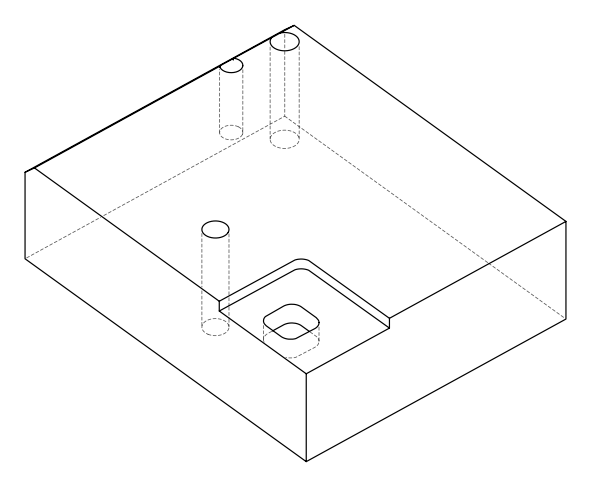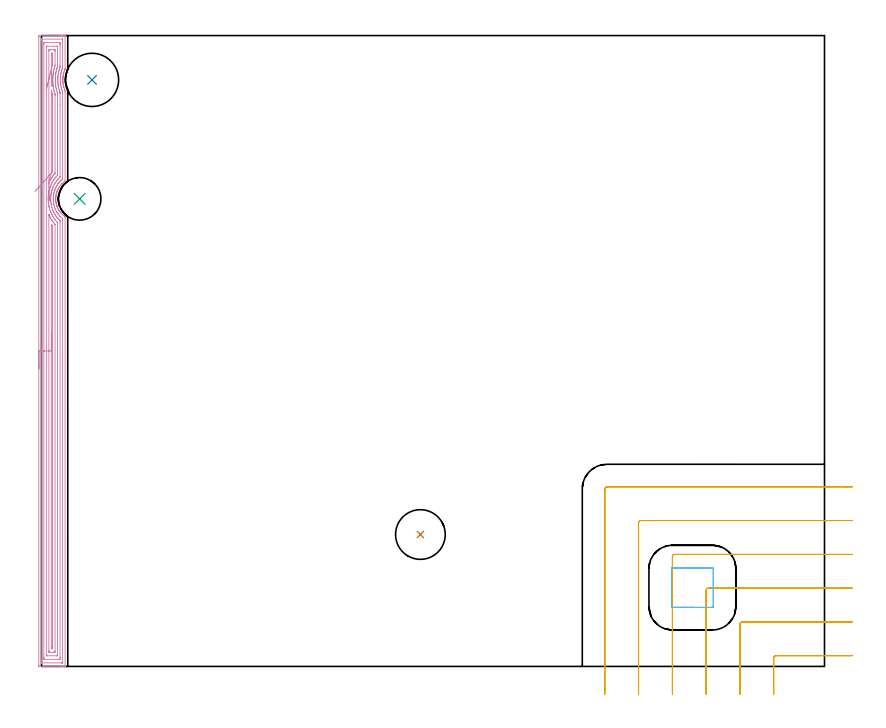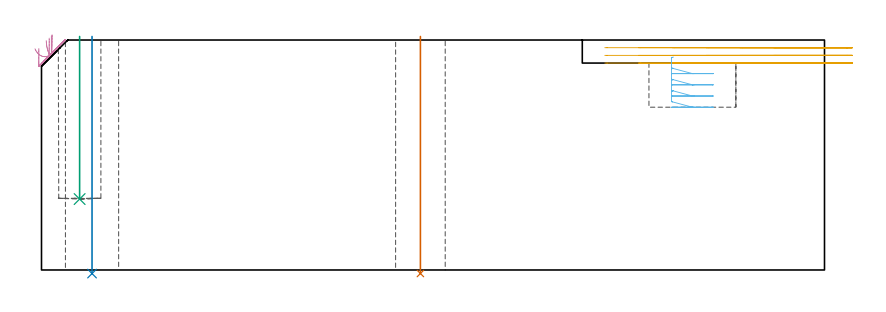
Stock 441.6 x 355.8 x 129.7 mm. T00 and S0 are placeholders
(PLAN: 6 operations, 4 tool changes, 26.3 min)
(1 INDEXABLE_INSERT_DRILL_THROUGH_HOLE_FROM_SOLID | STEP1HOLE | NXT0302_027 | 0.54 min | 79789 mm3)
(2 INDEXABLE_INSERT_DRILL_THROUGH_HOLE_FROM_SOLID_1 | STEP1HOLE_1 | NXT0302_031 | 0.54 min | 91604 mm3)
(3 INDEXABLE_INSERT_DRILL_BLIND_HOLE_FROM_SOLID | STEP1POCKET | NXT0302_019 | 0.37 min | 40406 mm3)
(4 AREA_MILL | FG_CHAMFER_SURFACE | UGT0205_001 | 17.23 min | 38785 mm3)
(5 MILL_CORNER_NOTCH_RECTANGULAR | CORNER_NOTCH_RECTANGULAR | UGT0201_109 | Follow Part, ap 6.35, ae 75% | 6.27 min | 201922 mm3)
(6 MILL_RECTANGULAR_POCKET | POCKET_RECTANGULAR_STRAIGHT | UGT0201_109 | Follow Part, ap 6.35, ae 75% | 1.33 min | 54475 mm3)
(TOOL NXT0302_027 | Index. Insert Drill 28mm [880-D2800L32-05] | D28 PA176 FL140 Z2)
(TOOL NXT0302_031 | Index. Insert Drill 30mm [880-D3000L32-05] | D30 PA176 FL150 Z2)
(TOOL NXT0302_019 | Index. Insert Drill 24mm [880-D2400L25-05] | D24 PA176 FL120 Z2)
(TOOL UGT0205_001 | Chamfer Mill 20 x 3 x 45 deg. | D20 FL50 Z2)
(TOOL UGT0201_109 | End Mill 25.4 mm | D25.4 FL25 Z2)
(OP 1 INDEXABLE_INSERT_DRILL_THROUGH_HOLE_FROM_SOLID)
G17 G21 G94 G90
T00 M6
G54
G17 G0 G90 X213.7 Y74.4 S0 M3
G43 Z139.7 H1
G94 G81 G98 Z-1.989 F250. R131.7
G80
M5
M2
(OP 2 INDEXABLE_INSERT_DRILL_THROUGH_HOLE_FROM_SOLID_1)
G17 G21 G94 G90
T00 M6
G54
G17 G0 G90 X28.5 Y330.8 S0 M3
G43 Z139.7 H1
G94 G81 G98 Z-2.024 F250. R131.7
G80
M5
M2
(OP 3 INDEXABLE_INSERT_DRILL_BLIND_HOLE_FROM_SOLID)
G17 G21 G94 G90
T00 M6
G54
G17 G0 G90 X21.5 Y263.7 S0 M3
G43 Z139.7 H1
G94 G81 G98 Z40. F250. R131.7
G80
M5
M2
(OP 4 AREA_MILL)
G17 G21 G94 G90
T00 M6
G54
G17 G0 G90 X-1.5 Y167.9 S1061 M3
G43 Z139.7 H0
Z124.9
G94 G1 Y167.938 Z124.028 F250.
Y168.052 Z123.163
Y168.241 Z122.312
Y168.503 Z121.48
Y168.837 Z120.674
Y169.24 Z119.9
Y169.709 Z119.164
Y170.24 Z118.472
Y170.829 Z117.829
Y171.472 Z117.24
Y172.164 Z116.708
Y172.9 Z116.24
Y173.674 Z115.837
Y174.48 Z115.503
Y175.312 Z115.241
Y176.164 Z115.052
Y177.028 Z114.938
Y177.9 Z114.9
Y354.685
X-1.499 Y355.185 Z114.901
X-1.496 Y355.574 Z114.902
X-1.493 Y355.79 Z114.905
X-1.114 Y355.795 Z115.283
X-0.511 Y355.8 Z115.887
X10.284 Z126.678
X10.83 Z127.227
X11.161 Z127.557
X11.707 Z128.103
X12.037 Z128.432
X12.698 Z129.098
X13.009 Z129.409
X13.157 Y355.797 Z129.549
X13.298 Y355.79 Z129.689
X13.3 Y355.632 Z129.7
Y337.323
X13.294 Y336.907 Z129.692
X13.268 Y336.839 Z129.666
X13.202 Y336.679 Z129.601
X13.19 Y336.651 Z129.59
X13.105 Y336.43 Z129.5
X13.072 Y336.346 Z129.467
X12.749 Y335.453 Z129.148
X12.607 Y335.008 Z129.007
X12.487 Y334.561 Z128.884
X12.318 Y333.853 Z128.717
X12.31 Y333.816 Z128.708
X12.299 Y333.75 Z128.694
X12.283 Y333.668 Z128.679
X12.233 Y333.358 Z128.63
X12.155 Y332.857 Z128.548
X12.142 Y332.775 Z128.535
X12.084 Y332.329 Z128.481
X12.07 Y332.165 Z128.467
X12.056 Y331.964 Z128.448
X12.048 Y331.883 Z128.444
X12.047 Y331.873 Z128.443
X12.015 Y331.03 Z128.407
X12.016 Y330.942 Z128.408
X12.017 Y330.901 Z128.409
X12.015 Y330.899 Z128.41
X12.013 Z128.409
X12.029 Y330.178 Z128.418
Y330.097 Z128.421
X12.037 Y329.972 Z128.432
X12.06 Y329.67 Z128.455
X12.097 Y329.205 Z128.489
X12.15 Y328.798 Z128.545
X12.205 Y328.391 Z128.599
X12.215 Y328.312 Z128.611
X12.258 Y328.048 Z128.657
X12.309 Y327.784 Z128.709
X12.392 Y327.419 Z128.789
X12.501 Y326.972 Z128.901
X12.607 Y326.605 Z129.005
X12.629 Y326.527 Z129.028
X12.925 Y325.634 Z129.324
X13.059 Y325.276 Z129.458
X13.202 Y324.921 Z129.6
X13.245 Y324.819 Z129.643
X13.295 Y324.701 Z129.691
X13.3 Y323.925 Z129.7
Y273.911
X13.295 Y273.652 Z129.691
X12.788 Y273.281 Z129.186
X12.569 Y273.113 Z128.969
X12.381 Y272.968 Z128.781
X12.309 Y272.907 Z128.709
X11.858 Y272.502 Z128.255
X11.599 Y272.256 Z127.995
X11.459 Y272.125 Z127.857
X11.417 Y272.085 Z127.815
X11.009 Y271.634 Z127.407
X10.623 Y271.182 Z127.022
X10.576 Y271.123 Z126.974
X10.525 Y271.058 Z126.923
X10.245 Y270.677 Z126.643
X9.978 Y270.29 Z126.377
X9.632 Y269.735 Z126.03
X9.471 Y269.445 Z125.868
X9.444 Y269.397 Z125.841
X9.297 Y269.11 Z125.697
X9.218 Y268.953 Z125.617
X9.013 Y268.504 Z125.409
X8.894 Y268.214 Z125.291
X8.85 Y268.106 Z125.246
X8.823 Y268.04 Z125.22
X8.739 Y267.837 Z125.138
X8.684 Y267.682 Z125.084
X8.659 Y267.612 Z125.059
X8.598 Y267.419 Z124.998
X8.518 Y267.167 Z124.917
X8.393 Y266.719 Z124.791
X8.286 Y266.273 Z124.685
X8.224 Y265.963 Z124.623
X8.208 Y265.873 Z124.603
X8.198 Y265.826 Z124.594
X8.126 Y265.381 Z124.523
X8.078 Y264.98 Z124.473
X8.072 Y264.934 Z124.467
X8.033 Y264.488 Z124.431
X8.017 Y264.165 Z124.416
X8.016 Y264.14 Z124.414
X8.015 Y264.1 Z124.411
X8.012 Y264.041 Z124.409
X8.008 Y263.661 Z124.403
X8.007 Y263.605
Y263.595 Z124.402
X8.021 Y263.148 Z124.412
X8.047 Y262.702 Z124.445
X8.066 Y262.511 Z124.465
X8.092 Y262.256 Z124.491
X8.156 Y261.809 Z124.554
X8.228 Y261.407 Z124.627
X8.236 Y261.363 Z124.635
X8.335 Y260.916 Z124.733
X8.45 Y260.47 Z124.848
X8.585 Y260.023 Z124.983
X8.635 Y259.874 Z125.033
X8.721 Y259.621 Z125.115
X8.735 Y259.578 Z125.131
X8.778 Y259.465 Z125.177
X8.823 Y259.354 Z125.222
X8.896 Y259.174 Z125.291
X8.917 Y259.121 Z125.313
X9.105 Y258.685 Z125.504
X9.324 Y258.236 Z125.724
X9.558 Y257.792 Z125.958
X9.632 Y257.662 Z126.031
X9.802 Y257.388 Z126.2
X9.87 Y257.278 Z126.269
X9.992 Y257.092 Z126.39
X10.117 Y256.9 Z126.516
X10.203 Y256.78 Z126.602
X10.318 Y256.619 Z126.717
X10.524 Y256.343 Z126.924
X10.794 Y256.007 Z127.193
X11.049 Y255.715 Z127.449
X11.1 Y255.658 Z127.5
X11.416 Y255.318 Z127.816
X11.621 Y255.115 Z128.021
X11.82 Y254.93 Z128.22
X11.961 Y254.8 Z128.361
X12.309 Y254.496 Z128.708
X12.476 Y254.361 Z128.871
X12.596 Y254.262 Z128.995
X12.645 Y254.222 Z129.044
X12.835 Y254.079 Z129.235
X12.92 Y254.015 Z129.32
X13.2 Y253.816 Z129.599
X13.294 Y253.746 Z129.692
X13.3 Y253.369 Z129.7
Y0.168
X13.298 Y0.01 Z129.689
X13.157 Y0.003 Z129.549
X13.009 Y0. Z129.409
X12.698 Z129.098
X12.037 Z128.432
X10.83 Z127.227
X10.284 Z126.678
X-1.114 Z115.283
X-1.39 Y0.003 Z115.007
X-1.492 Y0.01 Z114.905
X-1.499 Y0.114 Z114.899
X-1.5 Y0.615 Z114.9
Y177.9
X-0.086 Z116.314
Y353.244
X-0.085 Y353.399 Z116.315
X-0.08 Y353.767 Z116.32
Y353.783
X-0.06 Y353.79 Z116.34
X0.009 Y353.795 Z116.409
X0.114 Y353.799 Z116.514
X0.246 Y353.8 Z116.646
X0.639 Z117.039
X11.644 Z128.044
X11.819 Y353.797 Z128.219
X11.85 Y353.795 Z128.25
X11.878 Y353.791 Z128.278
X11.879 Y353.751 Z128.279
X11.884 Y353.555 Z128.284
X11.885 Y353.399 Z128.285
X11.886 Y352.66 Z128.286
X11.885 Y338.371 Z128.285
Y338.216
X11.88 Y337.483 Z128.28
X11.828 Y337.323 Z128.228
X11.654 Y336.82 Z128.054
X11.52 Y336.43 Z127.92
X11.429 Y336.156 Z127.829
X11.237 Y335.536 Z127.637
X11.227 Y335.503 Z127.627
X11.219 Y335.477 Z127.619
X11.161 Y335.256 Z127.561
X11.043 Y334.763 Z127.443
X11.016 Y334.643 Z127.416
X10.945 Y334.307 Z127.345
X10.894 Y334.022 Z127.294
X10.849 Y333.75 Z127.249
X10.772 Y333.253 Z127.172
X10.719 Y332.857 Z127.119
X10.676 Y332.457 Z127.076
X10.64 Y331.964 Z127.04
X10.624 Y331.618 Z127.024
X10.604 Y331.071 Z127.004
X10.606 Y330.743 Z127.006
X10.616 Y330.178 Z127.016
X10.63 Y329.825 Z127.03
X10.672 Y329.285 Z127.072
X10.707 Y328.853 Z127.107
X10.769 Y328.391 Z127.169
X10.85 Y327.815 Z127.25
X10.905 Y327.498 Z127.305
X11.074 Y326.694 Z127.474
X11.095 Y326.605 Z127.495
X11.161 Y326.343 Z127.561
X11.344 Y325.712 Z127.744
X11.429 Y325.438 Z127.829
X11.635 Y324.819 Z128.035
X11.879 Y324.087 Z128.279
X11.886 Y323.033 Z128.286
Y275.697
X11.883 Y274.961 Z128.283
X11.88 Y274.883 Z128.28
X11.878 Y274.869 Z128.278
X11.862 Y274.853 Z128.262
X11.809 Y274.804 Z128.209
X11.458 Y274.501 Z127.858
X11.161 Y274.24 Z127.561
X10.991 Y274.084 Z127.391
X10.807 Y273.911 Z127.207
X10.544 Y273.646 Z126.944
X10.284 Y273.366 Z126.684
X10.121 Y273.184 Z126.521
X9.976 Y273.018 Z126.376
X9.714 Y272.702 Z126.114
X9.407 Y272.309 Z125.807
X9.329 Y272.204 Z125.729
X9.272 Y272.125 Z125.672
X8.969 Y271.678 Z125.369
X8.68 Y271.231 Z125.08
X8.643 Y271.174 Z125.043
X8.622 Y271.138 Z125.022
X8.53 Y270.981 Z124.93
X8.305 Y270.568 Z124.705
X8.187 Y270.338 Z124.587
X8.009 Y269.976 Z124.409
X7.77 Y269.445 Z124.17
X7.654 Y269.172 Z124.054
X7.481 Y268.728 Z123.881
X7.418 Y268.552 Z123.818
X7.297 Y268.189 Z123.697
X7.142 Y267.659 Z123.542
X7.062 Y267.369 Z123.462
X6.917 Y266.766 Z123.317
X6.903 Y266.702 Z123.303
X6.892 Y266.648 Z123.292
X6.777 Y266.017 Z123.177
X6.757 Y265.893 Z123.157
X6.754 Y265.873 Z123.154
X6.665 Y265.094 Z123.065
X6.655 Y264.98 Z123.055
X6.61 Y264.256 Z123.01
X6.603 Y264.086 Z123.003
X6.602 Y263.371 Z123.002
X6.607 Y263.193 Z123.007
X6.651 Y262.429 Z123.051
X6.662 Y262.3 Z123.062
X6.708 Y261.894 Z123.108
X6.769 Y261.415 Z123.169
X6.777 Y261.363 Z123.177
X6.944 Y260.514 Z123.344
X6.963 Y260.419 Z123.363
X6.993 Y260.294 Z123.393
X7.175 Y259.621 Z123.575
X7.356 Y259.03 Z123.756
X7.46 Y258.728 Z123.86
X7.654 Y258.226 Z124.054
X7.82 Y257.835 Z124.22
X7.954 Y257.528 Z124.354
X8.251 Y256.942 Z124.651
X8.53 Y256.422 Z124.93
X8.76 Y256.048 Z125.16
X9.21 Y255.356 Z125.61
X9.355 Y255.155 Z125.755
X9.407 Y255.087 Z125.807
X9.768 Y254.632 Z126.168
X10.079 Y254.262 Z126.479
X10.284 Y254.034 Z126.684
X10.601 Y253.696 Z127.001
X10.932 Y253.369 Z127.332
X11.161 Y253.16 Z127.561
X11.83 Y252.566 Z128.23
X11.879 Y252.52 Z128.279
X11.886 Y251.583 Z128.286
X11.885 Y2.556 Z128.285
Y2.401
X11.88 Y2.033 Z128.28
X11.879 Y2.017 Z128.279
X11.859 Y2.01 Z128.259
X11.79 Y2.005 Z128.19
X11.686 Y2.002 Z128.086
X11.554 Y2. Z127.954
X11.161 Z127.561
X0.156 Z116.556
X-0.019 Y2.003 Z116.381
X-0.05 Y2.005 Z116.35
X-0.078 Y2.009 Z116.322
X-0.08 Y2.049 Z116.32
X-0.084 Y2.245 Z116.316
X-0.085 Y2.401 Z116.315
X-0.086 Y3.14 Z116.314
Y177.9
X1.328 Z117.728
X1.329 Y350.72 Z117.729
Y350.91
X1.335 Y351.613 Z117.735
X1.339 Y351.793 Z117.739
X2.393 Y351.8 Z118.793
X10.101 Y351.799 Z126.501
X10.284 Y351.795 Z126.684
X10.461 Y351.79 Z126.861
X10.466 Y351.613 Z126.866
X10.469 Y351.424 Z126.869
X10.471 Y350.72 Z126.871
Y350.528
Y338.918
X10.47 Y338.216 Z126.87
X10.467 Y338.029 Z126.867
X10.465 Y337.963 Z126.865
X10.442 Y337.885 Z126.842
X10.249 Y337.323 Z126.649
X10.046 Y336.672 Z126.446
X9.974 Y336.43 Z126.374
X9.848 Y335.98 Z126.248
X9.74 Y335.536 Z126.14
X9.676 Y335.262 Z126.076
X9.546 Y334.643 Z125.946
X9.523 Y334.525 Z125.923
X9.395 Y333.75 Z125.795
X9.298 Y332.968 Z125.698
X9.287 Y332.857 Z125.687
X9.231 Y332.143 Z125.631
X9.221 Y331.964 Z125.621
X9.195 Y331.287 Z125.595
X9.19 Y331.071 Z125.59
X9.195 Y330.393 Z125.595
X9.201 Y330.178 Z125.601
X9.234 Y329.461 Z125.634
X9.246 Y329.285 Z125.646
X9.314 Y328.486 Z125.714
X9.325 Y328.391 Z125.725
X9.407 Y327.775 Z125.807
X9.446 Y327.498 Z125.846
X9.453 Y327.451 Z125.853
X9.537 Y326.992 Z125.937
X9.616 Y326.605 Z126.016
X9.675 Y326.332 Z126.075
X9.824 Y325.712 Z126.224
X9.985 Y325.123 Z126.385
X10.079 Y324.819 Z126.479
X10.284 Y324.179 Z126.684
X10.368 Y323.926 Z126.768
X10.41 Y323.797 Z126.81
X10.452 Y323.655 Z126.852
X10.464 Y323.558 Z126.864
X10.467 Y323.384 Z126.867
X10.471 Y323.033 Z126.871
X10.472 Y316.558 Z126.872
X10.471 Y276.4 Z126.871
X10.468 Y276.208 Z126.868
X10.465 Y276.081 Z126.865
X10.46 Y275.998 Z126.86
X10.218 Y275.764 Z126.618
X10.149 Y275.697 Z126.549
X9.773 Y275.324 Z126.173
X9.407 Y274.938 Z125.807
X9.344 Y274.869 Z125.744
X9.286 Y274.804 Z125.686
X8.937 Y274.389 Z125.337
X8.53 Y273.891 Z124.93
X8.171 Y273.384 Z124.571
X7.917 Y273.018 Z124.317
X7.812 Y272.857 Z124.212
X7.654 Y272.606 Z124.054
X7.474 Y272.307 Z123.874
X7.369 Y272.125 Z123.769
X7.157 Y271.737 Z123.557
X6.898 Y271.231 Z123.298
X6.858 Y271.149 Z123.258
X6.777 Y270.977 Z123.177
X6.583 Y270.536 Z122.983
X6.5 Y270.338 Z122.9
X6.326 Y269.904 Z122.726
X6.153 Y269.445 Z122.553
X6.089 Y269.253 Z122.489
X5.9 Y268.666 Z122.3
X5.874 Y268.579 Z122.274
X5.867 Y268.552 Z122.267
X5.69 Y267.873 Z122.09
X5.641 Y267.659 Z122.041
X5.528 Y267.145 Z121.928
X5.459 Y266.766 Z121.859
X5.393 Y266.389 Z121.793
X5.326 Y265.873 Z121.726
X5.292 Y265.599 Z121.692
X5.236 Y264.98 Z121.636
X5.222 Y264.777 Z121.622
X5.189 Y264.086 Z121.589
X5.187 Y263.92 Z121.587
X5.192 Y263.193 Z121.592
X5.198 Y263.016 Z121.598
X5.24 Y262.3 Z121.64
X5.261 Y262.058 Z121.661
X5.335 Y261.407 Z121.735
X5.387 Y261.036 Z121.787
X5.482 Y260.514 Z121.882
X5.595 Y259.931 Z121.995
X5.665 Y259.621 Z122.065
X5.9 Y258.73 Z122.3
X6.195 Y257.835 Z122.595
X6.381 Y257.344 Z122.781
X6.552 Y256.942 Z122.952
X6.777 Y256.431 Z123.177
X6.962 Y256.048 Z123.362
X7.156 Y255.662 Z123.556
X7.436 Y255.155 Z123.836
X7.654 Y254.8 Z124.054
X8.003 Y254.262 Z124.403
X8.217 Y253.945 Z124.617
X8.53 Y253.516 Z124.93
X8.644 Y253.369 Z125.044
X9.191 Y252.696 Z125.591
X9.387 Y252.476 Z125.787
X9.407 Y252.455 Z125.807
X9.83 Y252.018 Z126.23
X10.272 Y251.583 Z126.672
X10.284 Y251.572 Z126.684
X10.403 Y251.461 Z126.803
X10.44 Y251.424 Z126.84
X10.464 Y251.399 Z126.864
X10.47 Y250.69 Z126.87
X10.471 Y250.499 Z126.871
Y5.08
X10.47 Y4.89 Z126.87
X10.464 Y4.187 Z126.864
X10.461 Y4.007 Z126.861
X9.407 Y4. Z125.807
X1.699 Y4.001 Z118.099
X1.516 Y4.005 Z117.916
X1.339 Y4.01 Z117.739
X1.334 Y4.187 Z117.734
X1.331 Y4.376 Z117.731
X1.329 Y5.08 Z117.729
X1.328 Y5.272 Z117.728
Y177.9
X2.743 Z119.143
Y348.933
X2.744 Y349.469 Z119.144
X2.746 Y349.649 Z119.146
X2.749 Y349.783 Z119.149
X2.845 Y349.79 Z119.245
X3.27 Y349.799 Z119.67
X3.296 Y349.8 Z119.696
X6.777 Z123.177
X8.556 Z124.956
X8.953 Y349.792 Z125.353
X9.046 Y349.79 Z125.446
X9.051 Y349.729 Z125.451
X9.054 Y349.662 Z125.454
X9.057 Y349.29 Z125.457
Y339.466
X9.055 Y339.109 Z125.455
X9.051 Y338.579 Z125.451
X9.041 Y338.401 Z125.441
X8.872 Y337.867 Z125.272
X8.702 Y337.323 Z125.102
X8.662 Y337.188 Z125.062
X8.53 Y336.726 Z124.93
X8.471 Y336.49 Z124.871
X8.456 Y336.43 Z124.856
X8.306 Y335.765 Z124.706
X8.258 Y335.536 Z124.658
X8.157 Y335.024 Z124.557
X8.093 Y334.643 Z124.493
X8.033 Y334.257 Z124.433
X7.963 Y333.75 Z124.363
X7.928 Y333.471 Z124.328
X7.865 Y332.857 Z124.265
X7.848 Y332.659 Z124.248
X7.804 Y331.964 Z124.204
X7.797 Y331.818 Z124.197
X7.774 Y331.071 Z124.174
X7.773 Y330.949 Z124.173
X7.783 Y330.178 Z124.183
X7.787 Y330.042 Z124.187
X7.826 Y329.285 Z124.226
X7.838 Y329.097 Z124.238
X7.9 Y328.391 Z124.3
X7.928 Y328.112 Z124.328
X8.009 Y327.498 Z124.409
X8.07 Y327.074 Z124.47
X8.148 Y326.605 Z124.548
X8.274 Y325.973 Z124.674
X8.333 Y325.712 Z124.733
X8.53 Y324.874 Z124.93
X8.545 Y324.819 Z124.945
X8.551 Y324.797 Z124.951
X8.813 Y323.926 Z125.213
X8.946 Y323.502 Z125.346
X9.035 Y323.217 Z125.435
X9.05 Y323.164 Z125.45
X9.053 Y323.121 Z125.453
X9.055 Y323.033 Z125.455
X9.057 Y322.496 Z125.457
Y322.14
Y277.84
X9.055 Y277.483 Z125.455
X9.053 Y277.215 Z125.453
X9.05 Y277.085 Z125.45
X8.991 Y277.014 Z125.391
X8.53 Y276.508 Z124.93
X8.16 Y276.074 Z124.56
X7.841 Y275.697 Z124.241
X7.757 Y275.592 Z124.157
X7.654 Y275.458 Z124.054
X7.174 Y274.804 Z123.574
X7.01 Y274.567 Z123.41
X6.777 Y274.219 Z123.177
X6.657 Y274.032 Z123.057
X6.582 Y273.911 Z122.982
X6.326 Y273.477 Z122.726
X6.065 Y273.018 Z122.465
X6.007 Y272.909 Z122.407
X5.9 Y272.701 Z122.3
X5.712 Y272.316 Z122.112
X5.622 Y272.125 Z122.022
X5.435 Y271.705 Z121.835
X5.23 Y271.231 Z121.63
X5.169 Y271.083 Z121.569
X5.023 Y270.716 Z121.423
X4.922 Y270.442 Z121.322
X4.886 Y270.338 Z121.286
X4.704 Y269.77 Z121.104
X4.605 Y269.445 Z121.005
X4.502 Y269.083 Z120.902
X4.36 Y268.552 Z120.76
X4.317 Y268.378 Z120.717
X4.154 Y267.659 Z120.554
X4.153 Y267.652 Z120.553
X4.146 Y267.616 Z120.546
X4.022 Y266.892 Z120.422
X4.003 Y266.766 Z120.403
X3.918 Y266.106 Z120.318
X3.892 Y265.873 Z120.292
X3.839 Y265.293 Z120.239
X3.816 Y264.98 Z120.216
X3.789 Y264.45 Z120.189
X3.775 Y264.086 Z120.175
Y263.572
X3.778 Y263.193 Z120.178
X3.801 Y262.653 Z120.201
X3.821 Y262.3 Z120.221
X3.87 Y261.688 Z120.27
X3.902 Y261.407 Z120.302
X3.995 Y260.668 Z120.395
X4.02 Y260.514 Z120.42
X4.146 Y259.803 Z120.546
X4.182 Y259.621 Z120.582
X4.191 Y259.575 Z120.591
X4.298 Y259.104 Z120.698
X4.392 Y258.728 Z120.792
X4.482 Y258.386 Z120.882
X4.642 Y257.835 Z121.042
X4.874 Y257.093 Z121.274
X4.928 Y256.942 Z121.328
X5.023 Y256.685 Z121.423
X5.283 Y256.048 Z121.683
X5.479 Y255.584 Z121.879
X5.682 Y255.155 Z122.082
X5.9 Y254.715 Z122.3
X6.139 Y254.262 Z122.539
X6.446 Y253.706 Z122.846
X6.658 Y253.369 Z123.058
X6.777 Y253.186 Z123.177
X7.257 Y252.476 Z123.657
X7.654 Y251.945 Z124.054
X7.948 Y251.583 Z124.348
X8.53 Y250.897 Z124.93
X8.715 Y250.69 Z125.115
X8.882 Y250.507 Z125.282
X8.986 Y250.39 Z125.386
X9.051 Y250.315 Z125.451
X9.052 Y250.286 Z125.452
X9.055 Y250.155 Z125.455
X9.057 Y249.797 Z125.457
Y249.26
Y6.867
X9.056 Y6.332 Z125.456
X9.053 Y6.151 Z125.453
X9.05 Y6.017 Z125.45
X8.955 Y6.01 Z125.355
X8.53 Y6.001 Z124.93
X8.504 Y6. Z124.904
X5.023 Z121.423
X3.244 Z119.644
X2.847 Y6.008 Z119.247
X2.754 Y6.01 Z119.154
X2.749 Y6.071 Z119.149
X2.746 Y6.138 Z119.146
X2.743 Y6.51 Z119.143
Y177.9
X4.157 Z120.557
Y254.252
X4.159 Y254.673 Z120.559
X4.16 Y254.775 Z120.56
X4.161 Y254.776 Z120.561
X4.165 Y254.772 Z120.565
X4.184 Y254.736 Z120.584
X4.22 Y254.657 Z120.62
X4.402 Y254.262 Z120.802
X4.556 Y253.934 Z120.956
X4.641 Y253.759 Z121.041
X4.843 Y253.369 Z121.243
X5.023 Y253.032 Z121.423
X5.337 Y252.476 Z121.737
X5.895 Y251.588 Z122.295
X5.898 Y251.583 Z122.298
X6.26 Y251.058 Z122.66
X6.531 Y250.69 Z122.931
X6.777 Y250.371 Z123.177
X7.031 Y250.056 Z123.431
X7.635 Y249.323 Z124.035
X7.637 Y249.299 Z124.037
X7.64 Y249.245 Z124.04
X7.642 Y249.135 Z124.042
X7.643 Y8.664 Z124.043
X7.636 Y8.212 Z124.036
X7.625 Y8.01 Z124.025
X7.414 Y8.004 Z123.814
X6.777 Y8.001 Z123.177
X6.541 Y8. Z122.941
X4.787 Y8.001 Z121.187
X4.286 Y8.007 Z120.686
X4.17 Y8.01 Z120.57
X4.164 Y8.21 Z120.564
X4.157 Y8.642 Z120.557
Y8.653
Y177.9
X5.571 Z121.971
X5.572 Y249.135 Z121.972
X5.573 Y249.171 Z121.973
X5.575 Y249.196 Z121.975
X5.586 Y249.185 Z121.986
X5.9 Y248.79 Z122.3
X6.082 Y248.566 Z122.482
X6.166 Y248.461 Z122.566
X6.205 Y248.41 Z122.605
X6.222 Y248.385 Z122.622
X6.223 Y248.345 Z122.623
X6.227 Y248.01 Z122.627
X6.229 Y247.676 Z122.629
X6.228 Y10.998 Z122.628
X6.225 Y10.439 Z122.625
X6.222 Y10.111 Z122.622
X6.217 Y10.01 Z122.617
X6.115 Y10.007 Z122.515
X5.9 Y10.003 Z122.3
X5.756 Y10.005 Z122.156
X5.642 Y10.01 Z122.042
X5.578 Y10.018 Z121.978
X5.576 Y10.105 Z121.976
X5.573 Y10.439 Z121.973
X5.571 Y10.774 Z121.971
Y11.332
Y177.9
Y178.772 Z122.009
Y179.637 Z122.123
Y180.488 Z122.312
Y181.32 Z122.574
Y182.126 Z122.908
Y182.9 Z123.311
Y183.636 Z123.78
Y184.328 Z124.311
Y184.971 Z124.9
Y185.56 Z125.543
Y186.092 Z126.235
Y186.56 Z126.971
Y186.963 Z127.745
Y187.297 Z128.551
Y187.559 Z129.383
Y187.748 Z130.235
Y187.862 Z131.099
Y187.9 Z131.971
G0 Z139.7
X4.342 Y262.837
Z130.743
G1 X4.341 Y262.859 Z129.871
X4.339 Y262.957 Z129.004
X4.336 Y263.13 Z128.149
X4.332 Y263.378 Z127.313
X4.326 Y263.697 Z126.501
X4.319 Y264.085 Z125.72
X4.311 Y264.541 Z124.976
X4.301 Y265.059 Z124.274
X4.291 Y265.636 Z123.62
X4.279 Y266.269 Z123.019
X4.267 Y266.951 Z122.476
X4.254 Y267.678 Z121.994
X4.24 Y268.444 Z121.577
X4.225 Y269.244 Z121.228
X4.21 Y270.071 Z120.951
X4.195 Y270.919 Z120.747
X4.179 Y271.781 Z120.617
X4.163 Y272.652 Z120.563
X4.157 Y273.007 Z120.557
Y273.051
Y347.136
X4.164 Y347.588 Z120.564
X4.175 Y347.79 Z120.575
X4.386 Y347.796 Z120.786
X5.023 Y347.799 Z121.423
X5.259 Y347.8 Z121.659
X7.013 Y347.799 Z123.413
X7.514 Y347.793 Z123.914
X7.63 Y347.79 Z124.03
X7.636 Y347.59 Z124.036
X7.643 Y347.158 Z124.043
Y347.147
Y339.109
X7.636 Y338.891 Z124.036
X7.436 Y338.216 Z123.836
X7.287 Y337.696 Z123.687
X7.185 Y337.323 Z123.585
X7.103 Y336.991 Z123.503
X6.969 Y336.43 Z123.369
X6.934 Y336.269 Z123.334
X6.782 Y335.536 Z123.182
X6.777 Y335.505 Z123.177
X6.659 Y334.763 Z123.059
X6.642 Y334.643 Z123.042
X6.554 Y333.977 Z122.954
X6.527 Y333.75 Z122.927
X6.468 Y333.171 Z122.868
X6.442 Y332.857 Z122.842
X6.409 Y332.339 Z122.809
X6.39 Y331.964 Z122.79
X6.372 Y331.483 Z122.772
X6.361 Y331.071 Z122.761
X6.365 Y330.598 Z122.765
X6.372 Y330.178 Z122.772
X6.389 Y329.679 Z122.789
X6.409 Y329.285 Z122.809
X6.446 Y328.728 Z122.846
X6.475 Y328.391 Z122.875
X6.538 Y327.741 Z122.938
X6.568 Y327.498 Z122.968
X6.674 Y326.709 Z123.074
X6.691 Y326.605 Z123.091
X6.777 Y326.084 Z123.177
X6.852 Y325.712 Z123.252
X6.872 Y325.615 Z123.272
X7.055 Y324.819 Z123.455
X7.144 Y324.445 Z123.544
X7.283 Y323.926 Z123.683
X7.489 Y323.2 Z123.889
X7.539 Y323.033 Z123.939
X7.603 Y322.817 Z124.003
X7.636 Y322.7 Z124.036
X7.638 Y322.591 Z124.038
X7.643 Y322.15 Z124.043
Y278.387
X7.641 Y278.156 Z124.041
X7.639 Y278.101 Z124.039
X7.636 Y278.077 Z124.036
X7.624 Y278.058 Z124.024
X7.561 Y277.979 Z123.961
X7.379 Y277.763 Z123.779
X7.142 Y277.483 Z123.542
X6.976 Y277.28 Z123.376
X6.777 Y277.031 Z123.177
X6.587 Y276.784 Z122.987
X6.442 Y276.59 Z122.842
X6.214 Y276.271 Z122.614
X5.9 Y275.825 Z122.3
X5.849 Y275.749 Z122.249
X5.815 Y275.697 Z122.215
X5.508 Y275.203 Z121.908
X5.263 Y274.804 Z121.663
X5.174 Y274.65 Z121.574
X5.023 Y274.382 Z121.423
X4.86 Y274.077 Z121.26
X4.773 Y273.911 Z121.173
X4.724 Y273.812 Z121.124
X4.565 Y273.484 Z120.965
X4.343 Y273.018 Z120.743
X4.279 Y272.883 Z120.679
X4.191 Y272.699 Z120.591
X4.163 Y272.652 Z120.563
X5.578 Y278.219 Z121.978
X5.574 Y278.376 Z121.974
X5.572 Y278.559 Z121.972
X5.571 Y278.712 Z121.971
X5.572 Y324.26 Z121.972
X5.576 Y324.447 Z121.976
X5.584 Y324.704 Z121.984
X5.728 Y324.101 Z122.128
X5.771 Y323.926 Z122.171
X5.9 Y323.422 Z122.3
X6.008 Y323.033 Z122.408
X6.051 Y322.879 Z122.451
X6.175 Y322.444 Z122.575
X6.222 Y322.277 Z122.622
X6.225 Y322.14 Z122.625
X6.228 Y321.805 Z122.628
X6.229 Y279.828 Z122.629
X6.228 Y279.27 Z122.628
X6.225 Y279.102 Z122.625
X6.222 Y279.023 Z122.622
X6.188 Y278.976 Z122.588
X5.716 Y278.376 Z122.116
X5.661 Y278.312 Z122.061
X5.578 Y278.219 Z121.978
X5.08 Y277.664 Z121.526
X4.558 Y277.081 Z121.14
X4.015 Y276.475 Z120.825
X3.456 Y275.851 Z120.581
X2.885 Y275.214 Z120.411
X2.306 Y274.568 Z120.317
X1.724 Y273.918 Z120.299
X1.143 Y273.27 Z120.356
X0.568 Y272.628 Z120.489
X0.003 Y271.997 Z120.697
X-0.548 Y271.382 Z120.978
X-1.081 Y270.787 Z121.33
X-1.591 Y270.218 Z121.75
X-2.075 Y269.678 Z122.235
X-2.529 Y269.171 Z122.782
X-2.949 Y268.702 Z123.385
X-3.333 Y268.274 Z124.041
X-3.677 Y267.89 Z124.745
G0 Z139.7
X5.974 Y327.348
Z132.383
G1 Y327.351 Z131.51
X5.971 Y327.43 Z130.641
X5.965 Y327.584 Z129.783
X5.956 Y327.813 Z128.941
X5.944 Y328.113 Z128.122
X5.929 Y328.484 Z127.333
X5.911 Y328.923 Z126.579
X5.891 Y329.425 Z125.866
X5.868 Y329.988 Z125.199
X5.843 Y330.606 Z124.584
X5.816 Y331.276 Z124.026
X5.787 Y331.991 Z123.528
X5.757 Y332.748 Z123.094
X5.725 Y333.539 Z122.728
X5.692 Y334.359 Z122.433
X5.657 Y335.202 Z122.21
X5.623 Y336.061 Z122.061
X5.588 Y336.929 Z121.988
X5.578 Y337.171 Z121.978
X5.574 Y337.323 Z121.974
X5.572 Y337.547 Z121.972
X5.571 Y337.658 Z121.971
Y344.802
X5.574 Y345.361 Z121.974
X5.578 Y345.689 Z121.978
X5.583 Y345.79 Z121.983
X5.685 Y345.793 Z122.085
X5.9 Y345.797 Z122.3
X6.044 Y345.795 Z122.444
X6.158 Y345.79 Z122.558
X6.222 Y345.782 Z122.622
X6.224 Y345.695 Z122.624
X6.227 Y345.361 Z122.627
X6.228 Y345.026 Z122.628
X6.229 Y344.468 Z122.629
Y340.56
Y340.002
X6.227 Y339.668 Z122.627
X6.224 Y339.388 Z122.624
X6.222 Y339.32 Z122.622
X6.205 Y339.256 Z122.605
X6.164 Y339.109 Z122.564
X5.9 Y338.195 Z122.3
X5.588 Y336.929 Z121.988
X5.381 Y336.099 Z121.82
X5.171 Y335.257 Z121.727
X4.96 Y334.411 Z121.71
X4.749 Y333.566 Z121.77
X4.541 Y332.73 Z121.905
X4.336 Y331.908 Z122.114
X4.136 Y331.107 Z122.397
X3.943 Y330.334 Z122.75
X3.758 Y329.592 Z123.172
X3.583 Y328.89 Z123.658
X3.419 Y328.231 Z124.206
X3.267 Y327.621 Z124.811
X3.128 Y327.065 Z125.468
X3.004 Y326.566 Z126.173
X2.895 Y326.129 Z126.92
X2.802 Y325.756 Z127.704
X2.726 Y325.452 Z128.518
X2.667 Y325.217 Z129.356
G0 Z139.7
M5
M2
(OP 5 MILL_CORNER_NOTCH_RECTANGULAR)
G17 G21 G94 G90
T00 M6
G54
G17 G0 G90 X457.3 Y6.05 S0 M3
G43 Z139.7 H0
Z125.367
G94 G1 X454.3 F250.
X414.212 F500.
G3 X412.95 Y4.788 R1.27
G1 Y-12.7
Y-15.7 F250.
G0 Z139.7
X457.3 Y25.1
Z125.367
G1 X454.3
X395.163 F500.
G3 X393.9 Y23.837 R1.27
G1 Y-12.7
Y-15.7 F250.
G0 Z139.7
X457.3 Y44.15
Z125.367
G1 X454.3
X376.113 F500.
G3 X374.85 Y42.887 R1.27
G1 Y-12.7
Y-15.7 F250.
G0 Z139.7
X457.3 Y63.2
Z125.367
G1 X454.3
X357.064 F500.
G3 X355.8 Y61.936 R1.27
G1 Y-12.7
Y-15.7 F250.
G0 Z139.7
X457.3 Y82.25
Z125.367
G1 X454.3
X338.014 F500.
G3 X336.75 Y80.986 R1.27
G1 Y-12.7
Y-15.7 F250.
G0 Z139.7
X457.3 Y101.3
Z125.367
G1 X454.3
X318.964 F500.
G3 X317.7 Y100.036 R1.27
G1 Y-12.7
Y-15.7 F250.
G0 Z139.7
X457.3 Y6.05
Z121.033
G1 X454.3
X414.212 F500.
G3 X412.95 Y4.788 R1.27
G1 Y-12.7
Y-15.7 F250.
G0 Z139.7
X457.3 Y25.1
Z121.033
G1 X454.3
X395.163 F500.
G3 X393.9 Y23.837 R1.27
G1 Y-12.7
Y-15.7 F250.
G0 Z139.7
X457.3 Y44.15
Z121.033
G1 X454.3
X376.113 F500.
G3 X374.85 Y42.887 R1.27
G1 Y-12.7
Y-15.7 F250.
G0 Z139.7
X457.3 Y63.2
Z121.033
G1 X454.3
X357.064 F500.
G3 X355.8 Y61.936 R1.27
G1 Y-12.7
Y-15.7 F250.
G0 Z139.7
X457.3 Y82.25
Z121.033
G1 X454.3
X338.014 F500.
G3 X336.75 Y80.986 R1.27
G1 Y-12.7
Y-15.7 F250.
G0 Z139.7
X457.3 Y101.3
Z121.033
G1 X454.3
X318.964 F500.
G3 X317.7 Y100.036 R1.27
G1 Y-12.7
Y-15.7 F250.
G0 Z139.7
X457.3 Y6.05
Z116.7
G1 X454.3
X414.212 F500.
G3 X412.95 Y4.788 R1.27
G1 Y-12.7
Y-15.7 F250.
G0 Z139.7
X457.3 Y25.1
Z116.7
G1 X454.3
X395.163 F500.
G3 X393.9 Y23.837 R1.27
G1 Y-12.7
Y-15.7 F250.
G0 Z139.7
X457.3 Y44.15
Z116.7
G1 X454.3
X376.113 F500.
G3 X374.85 Y42.887 R1.27
G1 Y-12.7
Y-15.7 F250.
G0 Z139.7
X457.3 Y63.2
Z116.7
G1 X454.3
X357.064 F500.
G3 X355.8 Y61.936 R1.27
G1 Y-12.7
Y-15.7 F250.
G0 Z139.7
X457.3 Y82.25
Z116.7
G1 X454.3
X338.014 F500.
G3 X336.75 Y80.986 R1.27
G1 Y-12.7
Y-15.7 F250.
G0 Z139.7
X457.3 Y101.3
Z116.7
G1 X454.3
X318.964 F500.
G3 X317.7 Y100.036 R1.27
G1 Y-12.7
Y-15.7 F250.
G0 Z139.7
M5
M2
(OP 6 MILL_RECTANGULAR_POCKET)
G17 G21 G94 G90
T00 M6
G54
G17 G0 G90 X356.39 Y55.6 S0 M3
G43 Z139.7 H0
Z120.067
G94 G1 X355.8 Z119.908 F250.
X355.729 Z119.889
X355.574 Y55.552 Z119.846
X355.443 Y55.457 Z119.803
X355.348 Y55.326 Z119.759
X355.3 Y55.171 Z119.716
Y33.729 Z113.97
X355.348 Y33.574 Z113.927
X355.443 Y33.443 Z113.884
X355.574 Y33.348 Z113.84
X355.729 Y33.3 Z113.797
X355.8 Z113.778
X367.1 Z110.75
X378.4 F500.
G3 X378.9 Y33.8 R0.5
G1 Y55.1
G3 X378.4 Y55.6 R0.5
G1 X355.8
G3 X355.3 Y55.1 R0.5
G1 Y33.8
G3 X355.8 Y33.3 R0.5
G1 X367.1
X368.1
G0 X356.39 Y55.6 Z113.75
G1 X355.8 Z113.592 F250.
X355.729 Z113.573
X355.574 Y55.552 Z113.529
X355.443 Y55.457 Z113.486
X355.348 Y55.326 Z113.443
X355.3 Y55.171 Z113.399
Y33.729 Z107.654
X355.348 Y33.574 Z107.61
X355.443 Y33.443 Z107.567
X355.574 Y33.348 Z107.524
X355.729 Y33.3 Z107.48
X355.8 Z107.461
X367.1 Z104.433
X378.4 F500.
G3 X378.9 Y33.8 R0.5
G1 Y55.1
G3 X378.4 Y55.6 R0.5
G1 X355.8
G3 X355.3 Y55.1 R0.5
G1 Y33.8
G3 X355.8 Y33.3 R0.5
G1 X367.1
X368.1
G0 X356.39 Y55.6 Z107.433
G1 X355.8 Z107.275 F250.
X355.729 Z107.256
X355.574 Y55.552 Z107.213
X355.443 Y55.457 Z107.169
X355.348 Y55.326 Z107.126
X355.3 Y55.171 Z107.082
Y33.729 Z101.337
X355.348 Y33.574 Z101.294
X355.443 Y33.443 Z101.25
X355.574 Y33.348 Z101.207
X355.729 Y33.3 Z101.163
X355.8 Z101.144
X367.1 Z98.117
X378.4 F500.
G3 X378.9 Y33.8 R0.5
G1 Y55.1
G3 X378.4 Y55.6 R0.5
G1 X355.8
G3 X355.3 Y55.1 R0.5
G1 Y33.8
G3 X355.8 Y33.3 R0.5
G1 X367.1
X368.1
G0 X356.39 Y55.6 Z101.117
G1 X355.8 Z100.958 F250.
X355.729 Z100.939
X355.574 Y55.552 Z100.896
X355.443 Y55.457 Z100.853
X355.348 Y55.326 Z100.809
X355.3 Y55.171 Z100.766
Y33.729 Z95.021
X355.348 Y33.574 Z94.977
X355.443 Y33.443 Z94.934
X355.574 Y33.348 Z94.89
X355.729 Y33.3 Z94.847
X355.8 Z94.828
X367.1 Z91.8
X378.4 F500.
G3 X378.9 Y33.8 R0.5
G1 Y55.1
G3 X378.4 Y55.6 R0.5
G1 X355.8
G3 X355.3 Y55.1 R0.5
G1 Y33.8
G3 X355.8 Y33.3 R0.5
G1 X367.1
X368.1
G0 Z139.7
M5
M2
